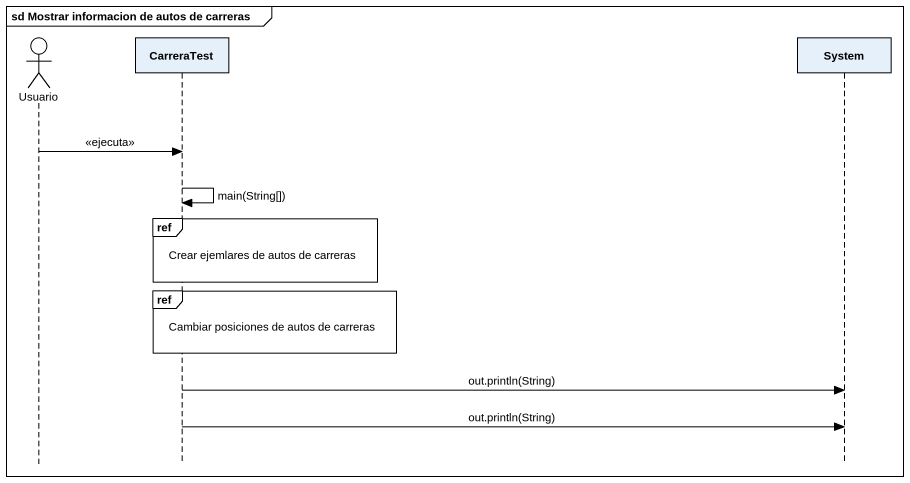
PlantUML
@startuml
mainframe sd Mostrar informacion de autos de carreras
hide footbox
actor Usuario
participant CarreraTest
participant System

Usuario -> CarreraTest : <<ejecuta>>
CarreraTest -> CarreraTest : main(String[])
ref over CarreraTest : Crear ejemlares de autos de carreras
ref over CarreraTest : Cambiar posiciones de autos de carreras
CarreraTest -> System : out.println(String)
CarreraTest -> System : out.println(String)
@enduml
